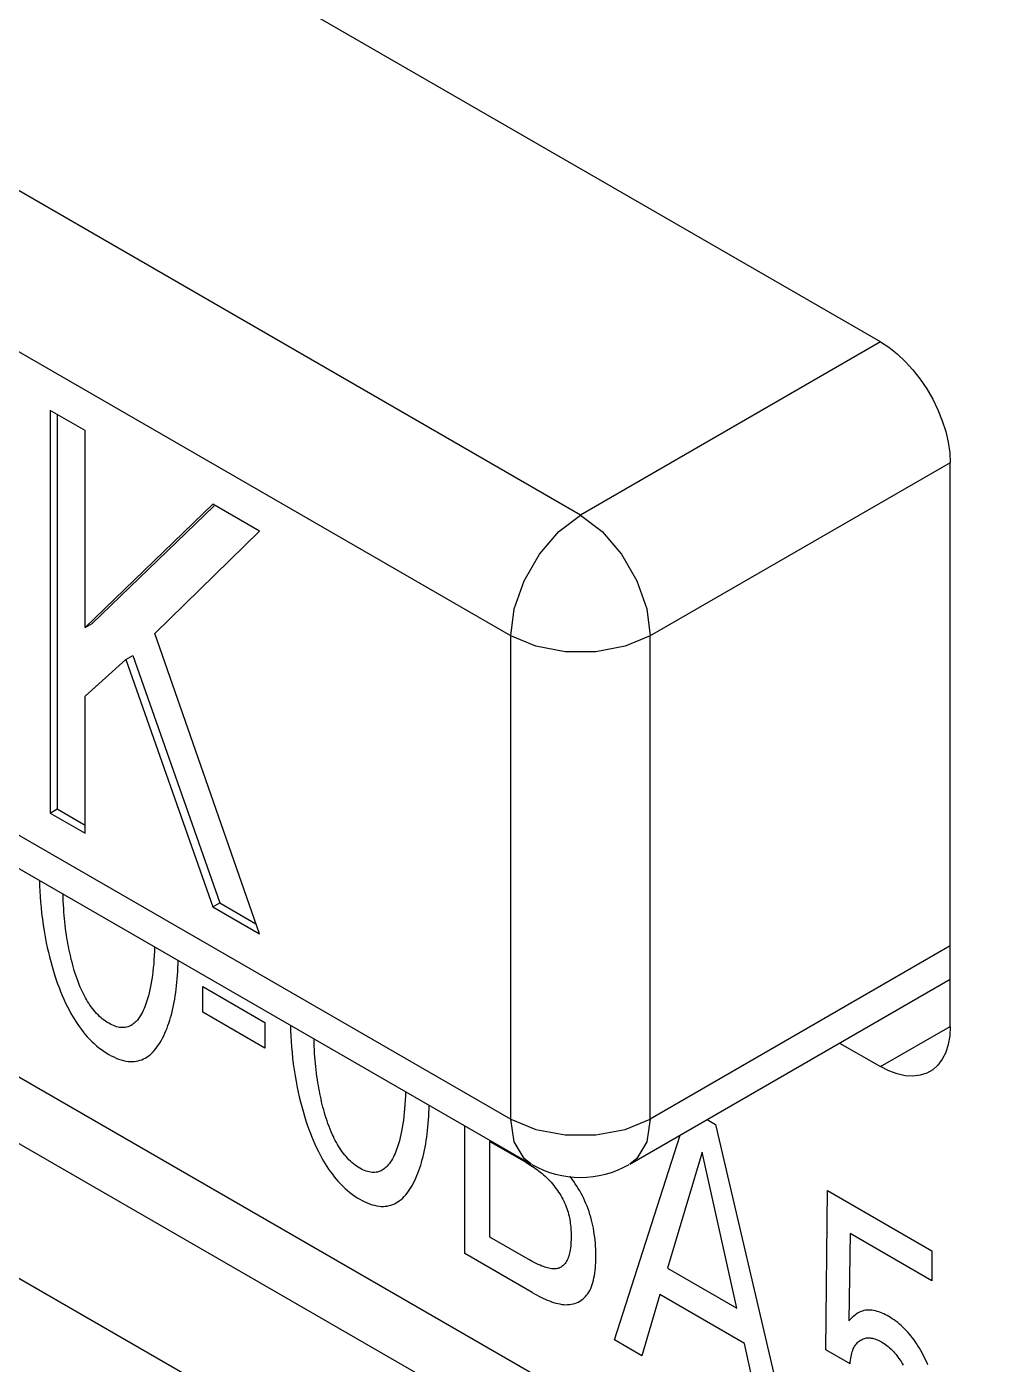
# Model space of a CAD drawing. Extents: x 0 to 420, y 0 to 297.
# Drawn here: x 207.09 to 212.05, y 122.09 to 128.87 of the extents above; entities that cross this region are included whole.
import ezdxf

# ---------------------------------------------------------------- set-up
doc = ezdxf.new("R2010")
doc.units = 0
doc.header["$LTSCALE"] = 23.1
doc.layers.add('40000_ISO', color=7, linetype='CONTINUOUS')

msp = doc.modelspace()

# ---------------------------------------------------------------- linework, layer by layer
at = {"layer": '40000_ISO', "color": 7, "linetype": 'CONTINUOUS'}
for p, q in [((164.8545, 147.9124), (213.9987, 119.5397)), ((165.0612, 147.4549), (214.2058, 119.0819)), ((211.4177, 127.276), (206.1144, 130.3378)), ((209.8974, 126.3983), (204.9477, 129.256)), ((209.5439, 125.7859), (204.5941, 128.6436)), ((211.4177, 127.276), (209.8974, 126.3983)), ((211.4177, 127.276), (211.4603, 127.2485)), ((211.4603, 127.2485), (211.5024, 127.2153)), ((211.5024, 127.2153), (211.5431, 127.1771)), ((211.5431, 127.1771), (211.582, 127.1345)), ((211.582, 127.1345), (211.6186, 127.0878)), ((211.6186, 127.0878), (211.6522, 127.0379)), ((211.6522, 127.0379), (211.6823, 126.9858)), ((211.6823, 126.9858), (211.7087, 126.9317)), ((211.7087, 126.9317), (211.7308, 126.8766)), ((207.3872, 126.8269), (207.2104, 126.929)), ((207.2104, 126.929), (207.2104, 124.8877)), ((207.2458, 126.9086), (207.2458, 124.9081)), ((211.7308, 126.8766), (211.7483, 126.8218)), ((207.3872, 125.828), (207.3872, 126.8269)), ((211.7483, 126.8218), (211.761, 126.7673)), ((211.761, 126.7673), (211.7687, 126.7143)), ((211.7713, 126.6637), (210.251, 125.7859)), ((211.7687, 126.7143), (211.7713, 126.6637)), ((211.7713, 123.8059), (211.7713, 126.6637)), ((208.0354, 126.4527), (207.3872, 125.828)), ((208.0422, 126.4456), (207.4226, 125.8484)), ((208.2711, 126.3166), (208.0354, 126.4527)), ((209.7882, 126.3152), (209.8974, 126.3983)), ((209.8974, 126.3983), (210.0067, 126.3152)), ((207.7408, 125.7976), (208.2711, 126.3166)), ((209.6896, 126.2003), (209.7882, 126.3152)), ((210.0067, 126.3152), (210.1053, 126.2003)), ((204.5941, 126.1941), (209.5439, 123.3364)), ((209.6114, 126.0649), (209.6896, 126.2003)), ((210.1053, 126.2003), (210.1835, 126.0649)), ((209.5612, 125.9221), (209.6114, 126.0649)), ((210.1835, 126.0649), (210.2337, 125.9221)), ((204.6977, 125.9652), (209.6475, 123.1075)), ((209.5439, 125.7859), (209.5612, 125.9221)), ((210.2337, 125.9221), (210.251, 125.7859)), ((207.3872, 125.828), (207.4226, 125.8484)), ((208.2711, 124.2754), (207.7408, 125.7976)), ((209.6705, 125.7328), (209.5439, 125.7859)), ((209.5439, 123.3364), (209.5439, 125.7859)), ((210.251, 125.7859), (210.1244, 125.7328)), ((210.251, 123.3364), (210.251, 125.7859)), ((209.8192, 125.7049), (209.6705, 125.7328)), ((210.1244, 125.7328), (209.9757, 125.7049)), ((207.3872, 125.4806), (207.5935, 125.6655)), ((207.5935, 125.6655), (207.6288, 125.6859)), ((207.5935, 125.6655), (208.0354, 124.4115)), ((207.6288, 125.6859), (208.0708, 124.4319)), ((209.9757, 125.7049), (209.8192, 125.7049)), ((207.3872, 124.7857), (207.3872, 125.4806)), ((202.9324, 124.9079), (217.7817, 116.3348)), ((207.2104, 124.8877), (207.2458, 124.9081)), ((207.2458, 124.9081), (207.3872, 124.8265)), ((207.2104, 124.8877), (207.3872, 124.7857)), ((207.1559, 124.546), (207.1567, 124.5188)), ((207.1567, 124.5188), (207.1579, 124.4914)), ((207.1579, 124.4914), (207.1596, 124.4638)), ((207.1596, 124.4638), (207.1616, 124.436)), ((207.1616, 124.436), (207.1641, 124.4079)), ((207.2762, 124.4586), (207.2756, 124.4769)), ((207.2769, 124.4403), (207.2762, 124.4586)), ((207.2778, 124.4219), (207.2769, 124.4403)), ((207.2789, 124.4034), (207.2778, 124.4219)), ((208.0354, 124.4115), (208.0708, 124.4319)), ((208.0708, 124.4319), (208.2533, 124.3265)), ((207.1641, 124.4079), (207.1672, 124.3788)), ((207.1672, 124.3788), (207.1708, 124.3494)), ((207.2802, 124.3848), (207.2789, 124.4034)), ((207.2815, 124.3687), (207.2802, 124.3848)), ((207.2829, 124.3524), (207.2815, 124.3687)), ((208.0354, 124.4115), (208.2711, 124.2754)), ((207.1708, 124.3494), (207.1749, 124.3198)), ((207.1749, 124.3198), (207.1796, 124.2901)), ((207.1796, 124.2901), (207.1848, 124.2601)), ((207.2846, 124.3362), (207.2829, 124.3524)), ((207.2864, 124.3198), (207.2846, 124.3362)), ((207.2884, 124.3034), (207.2864, 124.3198)), ((207.2906, 124.2869), (207.2884, 124.3034)), ((207.2929, 124.2703), (207.2906, 124.2869)), ((207.1848, 124.2601), (207.1907, 124.23)), ((207.1907, 124.23), (207.1958, 124.2062)), ((207.2955, 124.2536), (207.2929, 124.2703)), ((207.2977, 124.2402), (207.2955, 124.2536)), ((207.3001, 124.2266), (207.2977, 124.2402)), ((207.3026, 124.2131), (207.3001, 124.2266)), ((207.1958, 124.2062), (207.2012, 124.1822)), ((207.2012, 124.1822), (207.2071, 124.1582)), ((207.2071, 124.1582), (207.2134, 124.1341)), ((207.3053, 124.1995), (207.3026, 124.2131)), ((207.3081, 124.1858), (207.3053, 124.1995)), ((207.3111, 124.1721), (207.3081, 124.1858)), ((207.3143, 124.1584), (207.3111, 124.1721)), ((207.3176, 124.1446), (207.3143, 124.1584)), ((207.7377, 124.1653), (207.7365, 124.1437)), ((207.7387, 124.1871), (207.7377, 124.1653)), ((207.7394, 124.2091), (207.7387, 124.1871)), ((211.7713, 124.2141), (210.251, 123.3364)), ((207.2134, 124.1341), (207.2201, 124.11)), ((207.2201, 124.11), (207.2273, 124.0858)), ((207.2273, 124.0858), (207.2349, 124.0615)), ((207.3211, 124.1308), (207.3176, 124.1446)), ((207.3247, 124.1169), (207.3211, 124.1308)), ((207.3286, 124.1029), (207.3247, 124.1169)), ((207.3327, 124.0889), (207.3286, 124.1029)), ((207.337, 124.0749), (207.3327, 124.0889)), ((207.731, 124.0835), (207.7287, 124.0645)), ((207.7331, 124.1028), (207.731, 124.0835)), ((207.7349, 124.1223), (207.7331, 124.1028)), ((207.7365, 124.1437), (207.7349, 124.1223)), ((207.8557, 124.0659), (207.8569, 124.0842)), ((207.8569, 124.0842), (207.8579, 124.1027)), ((207.8579, 124.1027), (207.8586, 124.1213)), ((207.8586, 124.1213), (207.8592, 124.14)), ((207.2349, 124.0615), (207.2415, 124.0418)), ((207.2415, 124.0418), (207.2483, 124.0221)), ((207.2483, 124.0221), (207.2555, 124.0025)), ((207.3416, 124.0609), (207.337, 124.0749)), ((207.3465, 124.0469), (207.3416, 124.0609)), ((207.3516, 124.0329), (207.3465, 124.0469)), ((207.3571, 124.0189), (207.3516, 124.0329)), ((207.3629, 124.005), (207.3571, 124.0189)), ((207.7229, 124.0271), (207.7195, 124.0088)), ((207.726, 124.0456), (207.7229, 124.0271)), ((207.7287, 124.0645), (207.726, 124.0456)), ((207.8509, 124.0119), (207.8527, 124.0298)), ((207.8527, 124.0298), (207.8543, 124.0478)), ((207.8543, 124.0478), (207.8557, 124.0659)), ((210.1474, 123.1075), (211.7713, 124.045)), ((207.2555, 124.0025), (207.2631, 123.9829)), ((207.2631, 123.9829), (207.2711, 123.9633)), ((207.2711, 123.9633), (207.2796, 123.9438)), ((207.3691, 123.991), (207.3629, 124.005)), ((207.3738, 123.981), (207.3691, 123.991)), ((207.3786, 123.9711), (207.3738, 123.981)), ((207.3836, 123.9613), (207.3786, 123.9711)), ((207.3889, 123.9515), (207.3836, 123.9613)), ((207.3943, 123.9419), (207.3889, 123.9515)), ((207.7083, 123.9608), (207.7039, 123.9453)), ((207.7124, 123.9765), (207.7083, 123.9608)), ((207.7161, 123.9925), (207.7124, 123.9765)), ((207.7195, 124.0088), (207.7161, 123.9925)), ((207.8416, 123.9445), (207.8443, 123.961)), ((207.8443, 123.961), (207.8467, 123.9778)), ((207.8467, 123.9778), (207.8489, 123.9948)), ((207.8489, 123.9948), (207.8509, 124.0119)), ((207.9834, 124.0081), (208.2981, 123.8264)), ((207.9834, 123.8772), (207.9834, 124.0081)), ((207.2796, 123.9438), (207.2885, 123.9244)), ((207.2885, 123.9244), (207.2979, 123.9052)), ((207.2979, 123.9052), (207.3078, 123.886)), ((207.3078, 123.886), (207.3156, 123.8718)), ((207.4, 123.9324), (207.3943, 123.9419)), ((207.4058, 123.9231), (207.4, 123.9324)), ((207.4119, 123.9139), (207.4058, 123.9231)), ((207.4181, 123.905), (207.4119, 123.9139)), ((207.4246, 123.8963), (207.4181, 123.905)), ((207.4313, 123.8879), (207.4246, 123.8963)), ((207.4383, 123.8796), (207.4313, 123.8879)), ((207.4455, 123.8717), (207.4383, 123.8796)), ((207.6824, 123.8871), (207.678, 123.8781)), ((207.6865, 123.8963), (207.6824, 123.8871)), ((207.6903, 123.9058), (207.6865, 123.8963)), ((207.694, 123.9155), (207.6903, 123.9058)), ((207.6992, 123.9302), (207.694, 123.9155)), ((207.7039, 123.9453), (207.6992, 123.9302)), ((207.8244, 123.8646), (207.8283, 123.8801)), ((207.8283, 123.8801), (207.832, 123.8959)), ((207.832, 123.8959), (207.8355, 123.9118)), ((207.8355, 123.9118), (207.8386, 123.928)), ((207.8386, 123.928), (207.8416, 123.9445)), ((207.3156, 123.8718), (207.3238, 123.8576)), ((207.3238, 123.8576), (207.3322, 123.8436)), ((207.3322, 123.8436), (207.3409, 123.8299)), ((207.3409, 123.8299), (207.3498, 123.8163)), ((207.3498, 123.8163), (207.3591, 123.8031)), ((207.4528, 123.8641), (207.4455, 123.8717)), ((207.4604, 123.8568), (207.4528, 123.8641)), ((207.468, 123.8499), (207.4604, 123.8568)), ((207.4758, 123.8434), (207.468, 123.8499)), ((207.4837, 123.8373), (207.4758, 123.8434)), ((207.4916, 123.8316), (207.4837, 123.8373)), ((207.4995, 123.8263), (207.4916, 123.8316)), ((207.5075, 123.8215), (207.4995, 123.8263)), ((207.5155, 123.8171), (207.5075, 123.8215)), ((207.5235, 123.8132), (207.5155, 123.8171)), ((207.5314, 123.8097), (207.5235, 123.8132)), ((207.6207, 123.8112), (207.6151, 123.8082)), ((207.6262, 123.8145), (207.6207, 123.8112)), ((207.6314, 123.8182), (207.6262, 123.8145)), ((207.6365, 123.8223), (207.6314, 123.8182)), ((207.6413, 123.8266), (207.6365, 123.8223)), ((207.6459, 123.8312), (207.6413, 123.8266)), ((207.6521, 123.838), (207.6459, 123.8312)), ((207.6579, 123.8453), (207.6521, 123.838)), ((207.6634, 123.8529), (207.6579, 123.8453)), ((207.6686, 123.861), (207.6634, 123.8529)), ((207.6734, 123.8694), (207.6686, 123.861)), ((207.678, 123.8781), (207.6734, 123.8694)), ((207.8073, 123.8097), (207.8119, 123.8231)), ((207.8119, 123.8231), (207.8163, 123.8367)), ((207.8163, 123.8367), (207.8205, 123.8505)), ((207.8205, 123.8505), (207.8244, 123.8646)), ((208.2981, 123.6956), (207.9834, 123.8772)), ((208.2981, 123.8264), (208.2981, 123.6956)), ((208.4275, 123.8118), (208.4283, 123.7846)), ((207.3591, 123.8031), (207.3686, 123.7901)), ((207.3686, 123.7901), (207.3784, 123.7776)), ((207.3784, 123.7776), (207.3884, 123.7654)), ((207.3884, 123.7654), (207.3987, 123.7536)), ((207.3987, 123.7536), (207.4101, 123.7413)), ((207.5393, 123.8068), (207.5314, 123.8097)), ((207.547, 123.8043), (207.5393, 123.8068)), ((207.5547, 123.8024), (207.547, 123.8043)), ((207.5622, 123.8009), (207.5547, 123.8024)), ((207.5696, 123.8), (207.5622, 123.8009)), ((207.5768, 123.7997), (207.5696, 123.8)), ((207.5838, 123.7998), (207.5768, 123.7997)), ((207.5905, 123.8005), (207.5838, 123.7998)), ((207.5969, 123.8018), (207.5905, 123.8005)), ((207.6032, 123.8035), (207.5969, 123.8018)), ((207.6092, 123.8056), (207.6032, 123.8035)), ((207.6151, 123.8082), (207.6092, 123.8056)), ((207.7743, 123.7358), (207.7801, 123.7467)), ((207.7801, 123.7467), (207.7861, 123.7588)), ((207.7861, 123.7588), (207.7918, 123.7711)), ((207.7918, 123.7711), (207.7972, 123.7837)), ((207.7972, 123.7837), (207.8024, 123.7966)), ((207.8024, 123.7966), (207.8073, 123.8097)), ((208.4283, 123.7846), (208.4296, 123.7572)), ((208.4296, 123.7572), (208.4312, 123.7296)), ((211.4177, 123.6018), (211.7713, 123.8059)), ((211.7687, 123.7583), (211.761, 123.7141)), ((211.7713, 123.8059), (211.7687, 123.7583)), ((207.4101, 123.7413), (207.4217, 123.7296)), ((207.4217, 123.7296), (207.4336, 123.7185)), ((207.4336, 123.7185), (207.4456, 123.7079)), ((207.4456, 123.7079), (207.4578, 123.698)), ((207.4578, 123.698), (207.4701, 123.6886)), ((207.4701, 123.6886), (207.4825, 123.6798)), ((207.4825, 123.6798), (207.495, 123.6716)), ((207.7249, 123.6696), (207.733, 123.6777)), ((207.733, 123.6777), (207.7408, 123.6863)), ((207.7408, 123.6863), (207.7481, 123.6953)), ((207.7481, 123.6953), (207.7551, 123.7049)), ((207.7551, 123.7049), (207.7618, 123.7148)), ((207.7618, 123.7148), (207.7682, 123.7251)), ((207.7682, 123.7251), (207.7743, 123.7358)), ((208.4312, 123.7296), (208.4333, 123.7018)), ((208.4333, 123.7018), (208.4358, 123.6738)), ((208.5478, 123.7245), (208.5473, 123.7427)), ((208.5485, 123.7062), (208.5478, 123.7245)), ((208.5494, 123.6877), (208.5485, 123.7062)), ((208.5505, 123.6692), (208.5494, 123.6877)), ((211.2106, 123.7213), (211.4177, 123.6018)), ((211.761, 123.7141), (211.7483, 123.6743)), ((207.495, 123.6716), (207.5075, 123.6641)), ((207.5075, 123.6641), (207.5201, 123.6571)), ((207.5201, 123.6571), (207.5326, 123.6509)), ((207.5326, 123.6509), (207.545, 123.6453)), ((207.545, 123.6453), (207.5574, 123.6404)), ((207.5574, 123.6404), (207.5696, 123.6363)), ((207.5696, 123.6363), (207.5817, 123.633)), ((207.5817, 123.633), (207.5936, 123.6304)), ((207.5936, 123.6304), (207.6052, 123.6286)), ((207.6052, 123.6286), (207.6167, 123.6277)), ((207.6167, 123.6277), (207.6269, 123.6276)), ((207.6269, 123.6276), (207.637, 123.6283)), ((207.637, 123.6283), (207.6468, 123.6295)), ((207.6468, 123.6295), (207.6563, 123.6315)), ((207.6563, 123.6315), (207.6655, 123.6341)), ((207.6655, 123.6341), (207.6745, 123.6372)), ((207.6745, 123.6372), (207.6832, 123.641)), ((207.6832, 123.641), (207.6916, 123.6452)), ((207.6916, 123.6452), (207.6997, 123.65)), ((207.6997, 123.65), (207.7075, 123.6553)), ((207.7075, 123.6553), (207.7164, 123.6621)), ((207.7164, 123.6621), (207.7249, 123.6696)), ((208.4358, 123.6738), (208.4389, 123.6446)), ((208.4389, 123.6446), (208.4424, 123.6153)), ((208.4424, 123.6153), (208.4465, 123.5857)), ((208.5518, 123.6506), (208.5505, 123.6692)), ((208.5531, 123.6345), (208.5518, 123.6506)), ((208.5546, 123.6183), (208.5531, 123.6345)), ((208.5562, 123.602), (208.5546, 123.6183)), ((211.7087, 123.6101), (211.6823, 123.5865)), ((211.7308, 123.6396), (211.7087, 123.6101)), ((211.7483, 123.6743), (211.7308, 123.6396)), ((208.4465, 123.5857), (208.4512, 123.5559)), ((208.4512, 123.5559), (208.4565, 123.526)), ((208.558, 123.5856), (208.5562, 123.602)), ((208.56, 123.5692), (208.558, 123.5856)), ((208.5622, 123.5527), (208.56, 123.5692)), ((208.5646, 123.5361), (208.5622, 123.5527)), ((211.4603, 123.5802), (211.4177, 123.6018)), ((211.5024, 123.5648), (211.4603, 123.5802)), ((211.5431, 123.5559), (211.5024, 123.5648)), ((211.582, 123.5537), (211.5431, 123.5559)), ((211.6186, 123.5581), (211.582, 123.5537)), ((211.6522, 123.5691), (211.6186, 123.5581)), ((211.6677, 123.577), (211.6522, 123.5691)), ((211.6823, 123.5865), (211.6677, 123.577)), ((208.4565, 123.526), (208.4623, 123.4958)), ((208.4623, 123.4958), (208.4674, 123.472)), ((208.5672, 123.5195), (208.5646, 123.5361)), ((208.5694, 123.506), (208.5672, 123.5195)), ((208.5718, 123.4925), (208.5694, 123.506)), ((208.5743, 123.4789), (208.5718, 123.4925)), ((208.577, 123.4653), (208.5743, 123.4789)), ((209.0111, 123.4749), (209.0104, 123.4529)), ((208.4674, 123.472), (208.4728, 123.4481)), ((208.4728, 123.4481), (208.4787, 123.4241)), ((208.4787, 123.4241), (208.485, 123.4)), ((208.5798, 123.4516), (208.577, 123.4653)), ((208.5828, 123.4379), (208.5798, 123.4516)), ((208.5859, 123.4242), (208.5828, 123.4379)), ((208.5892, 123.4104), (208.5859, 123.4242)), ((208.5927, 123.3966), (208.5892, 123.4104)), ((209.0081, 123.4095), (209.0065, 123.3881)), ((209.0094, 123.4311), (209.0081, 123.4095)), ((209.0104, 123.4529), (209.0094, 123.4311)), ((209.1303, 123.3871), (209.1308, 123.4058)), ((208.485, 123.4), (208.4918, 123.3758)), ((208.4918, 123.3758), (208.4989, 123.3516)), ((208.4989, 123.3516), (208.5066, 123.3273)), ((208.5964, 123.3827), (208.5927, 123.3966)), ((208.6002, 123.3687), (208.5964, 123.3827)), ((208.6043, 123.3548), (208.6002, 123.3687)), ((208.6087, 123.3408), (208.6043, 123.3548)), ((208.6132, 123.3268), (208.6087, 123.3408)), ((209.0027, 123.3493), (209.0003, 123.3303)), ((209.0047, 123.3686), (209.0027, 123.3493)), ((209.0065, 123.3881), (209.0047, 123.3686)), ((209.1274, 123.3318), (209.1285, 123.3501)), ((209.1285, 123.3501), (209.1295, 123.3685)), ((209.1295, 123.3685), (209.1303, 123.3871)), ((208.5066, 123.3273), (208.5131, 123.3076)), ((208.5131, 123.3076), (208.52, 123.288)), ((208.52, 123.288), (208.5272, 123.2683)), ((208.6181, 123.3128), (208.6132, 123.3268)), ((208.6233, 123.2988), (208.6181, 123.3128)), ((208.6288, 123.2848), (208.6233, 123.2988)), ((208.6346, 123.2708), (208.6288, 123.2848)), ((208.6407, 123.2568), (208.6346, 123.2708)), ((208.9912, 123.2747), (208.9878, 123.2584)), ((208.9946, 123.2929), (208.9912, 123.2747)), ((208.9976, 123.3115), (208.9946, 123.2929)), ((209.0003, 123.3303), (208.9976, 123.3115)), ((209.1206, 123.2606), (209.1225, 123.2777)), ((209.1225, 123.2777), (209.1244, 123.2956)), ((209.1244, 123.2956), (209.126, 123.3136)), ((209.126, 123.3136), (209.1274, 123.3318)), ((209.3107, 122.6545), (209.3107, 123.3019)), ((209.5439, 123.3364), (209.6705, 123.2833)), ((209.5612, 123.2203), (209.5439, 123.3364)), ((209.6705, 123.2833), (209.8192, 123.2554)), ((209.9757, 123.2554), (210.1244, 123.2833)), ((210.1244, 123.2833), (210.251, 123.3364)), ((210.251, 123.3364), (210.2337, 123.2203)), ((210.5388, 123.3335), (210.5817, 123.3087)), ((210.5817, 123.3087), (210.9566, 121.7042)), ((208.5272, 123.2683), (208.5348, 123.2487)), ((208.5348, 123.2487), (208.5428, 123.2291)), ((208.5428, 123.2291), (208.5512, 123.2096)), ((208.5512, 123.2096), (208.5601, 123.1902)), ((208.6454, 123.2469), (208.6407, 123.2568)), ((208.6502, 123.237), (208.6454, 123.2469)), ((208.6553, 123.2271), (208.6502, 123.237)), ((208.6605, 123.2174), (208.6553, 123.2271)), ((208.666, 123.2077), (208.6605, 123.2174)), ((208.6716, 123.1982), (208.666, 123.2077)), ((208.9756, 123.2112), (208.9708, 123.1961)), ((208.98, 123.2266), (208.9756, 123.2112)), ((208.984, 123.2423), (208.98, 123.2266)), ((208.9878, 123.2584), (208.984, 123.2423)), ((209.1103, 123.1939), (209.1132, 123.2103)), ((209.1132, 123.2103), (209.1159, 123.2269)), ((209.1159, 123.2269), (209.1183, 123.2437)), ((209.1183, 123.2437), (209.1206, 123.2606)), ((209.6222, 123.1151), (209.4357, 123.2227)), ((209.4357, 123.2227), (209.4357, 122.7397)), ((209.6114, 123.1354), (209.5612, 123.2203)), ((209.8192, 123.2554), (209.9757, 123.2554)), ((210.0696, 122.2164), (210.4017, 123.2543)), ((210.2337, 123.2203), (210.1835, 123.1354)), ((208.5601, 123.1902), (208.5695, 123.171)), ((208.5695, 123.171), (208.5795, 123.1519)), ((208.5795, 123.1519), (208.5873, 123.1376)), ((208.5873, 123.1376), (208.5954, 123.1235)), ((208.6775, 123.1889), (208.6716, 123.1982)), ((208.6835, 123.1797), (208.6775, 123.1889)), ((208.6898, 123.1708), (208.6835, 123.1797)), ((208.6962, 123.1621), (208.6898, 123.1708)), ((208.7029, 123.1537), (208.6962, 123.1621)), ((208.7099, 123.1455), (208.7029, 123.1537)), ((208.7171, 123.1375), (208.7099, 123.1455)), ((208.7245, 123.1299), (208.7171, 123.1375)), ((208.9451, 123.1352), (208.9402, 123.1268)), ((208.9497, 123.1439), (208.9451, 123.1352)), ((208.954, 123.1529), (208.9497, 123.1439)), ((208.9581, 123.1622), (208.954, 123.1529)), ((208.962, 123.1716), (208.9581, 123.1622)), ((208.9656, 123.1813), (208.962, 123.1716)), ((208.9708, 123.1961), (208.9656, 123.1813)), ((209.096, 123.1304), (209.1, 123.1459)), ((209.1, 123.1459), (209.1037, 123.1617)), ((209.1037, 123.1617), (209.1071, 123.1777)), ((209.1071, 123.1777), (209.1103, 123.1939)), ((209.6475, 123.1075), (209.6114, 123.1354)), ((210.1835, 123.1354), (210.1474, 123.1075)), ((210.5137, 123.1689), (210.3389, 122.5803)), ((210.6892, 122.378), (210.5137, 123.1689)), ((208.5954, 123.1235), (208.6038, 123.1095)), ((208.6038, 123.1095), (208.6125, 123.0957)), ((208.6125, 123.0957), (208.6215, 123.0822)), ((208.6215, 123.0822), (208.6307, 123.0689)), ((208.6307, 123.0689), (208.6402, 123.056)), ((208.732, 123.1227), (208.7245, 123.1299)), ((208.7397, 123.1158), (208.732, 123.1227)), ((208.7474, 123.1092), (208.7397, 123.1158)), ((208.7553, 123.1031), (208.7474, 123.1092)), ((208.7632, 123.0974), (208.7553, 123.1031)), ((208.7712, 123.0921), (208.7632, 123.0974)), ((208.7792, 123.0873), (208.7712, 123.0921)), ((208.7872, 123.0829), (208.7792, 123.0873)), ((208.7951, 123.079), (208.7872, 123.0829)), ((208.803, 123.0756), (208.7951, 123.079)), ((208.8109, 123.0726), (208.803, 123.0756)), ((208.8187, 123.0702), (208.8109, 123.0726)), ((208.8263, 123.0682), (208.8187, 123.0702)), ((208.8339, 123.0668), (208.8263, 123.0682)), ((208.8412, 123.0659), (208.8339, 123.0668)), ((208.8484, 123.0655), (208.8412, 123.0659)), ((208.8554, 123.0657), (208.8484, 123.0655)), ((208.8621, 123.0664), (208.8554, 123.0657)), ((208.8686, 123.0676), (208.8621, 123.0664)), ((208.8748, 123.0693), (208.8686, 123.0676)), ((208.8809, 123.0714), (208.8748, 123.0693)), ((208.8867, 123.074), (208.8809, 123.0714)), ((208.8924, 123.077), (208.8867, 123.074)), ((208.8978, 123.0804), (208.8924, 123.077)), ((208.903, 123.0841), (208.8978, 123.0804)), ((208.9081, 123.0881), (208.903, 123.0841)), ((208.9129, 123.0924), (208.9081, 123.0881)), ((208.9176, 123.097), (208.9129, 123.0924)), ((208.9238, 123.1038), (208.9176, 123.097)), ((208.9296, 123.1111), (208.9238, 123.1038)), ((208.9351, 123.1188), (208.9296, 123.1111)), ((208.9402, 123.1268), (208.9351, 123.1188)), ((209.074, 123.0624), (209.0789, 123.0755)), ((209.0789, 123.0755), (209.0836, 123.0889)), ((209.0836, 123.0889), (209.088, 123.1025)), ((209.088, 123.1025), (209.0921, 123.1164)), ((209.0921, 123.1164), (209.096, 123.1304)), ((209.6222, 123.1151), (209.6302, 123.1104)), ((209.6302, 123.1104), (209.6383, 123.1055)), ((209.6383, 123.1055), (209.6464, 123.1005)), ((209.6464, 123.1005), (209.6546, 123.0953)), ((209.6546, 123.0953), (209.6627, 123.0899)), ((209.6627, 123.0899), (209.6708, 123.0844)), ((209.6708, 123.0844), (209.6789, 123.0786)), ((209.6789, 123.0786), (209.6869, 123.0726)), ((209.6869, 123.0726), (209.6949, 123.0664)), ((209.6949, 123.0664), (209.7028, 123.0599)), ((208.6402, 123.056), (208.65, 123.0434)), ((208.65, 123.0434), (208.66, 123.0312)), ((208.66, 123.0312), (208.6703, 123.0194)), ((208.6703, 123.0194), (208.6817, 123.0072)), ((208.6817, 123.0072), (208.6933, 122.9955)), ((209.0398, 122.991), (209.0459, 123.0016)), ((209.0459, 123.0016), (209.0518, 123.0126)), ((209.0518, 123.0126), (209.0577, 123.0246)), ((209.0577, 123.0246), (209.0634, 123.0369)), ((209.0634, 123.0369), (209.0689, 123.0495)), ((209.0689, 123.0495), (209.074, 123.0624)), ((209.7028, 123.0599), (209.7107, 123.0532)), ((209.7107, 123.0532), (209.7185, 123.0462)), ((209.7185, 123.0462), (209.7263, 123.039)), ((209.7263, 123.039), (209.7339, 123.0314)), ((209.7339, 123.0314), (209.7414, 123.0236)), ((209.7414, 123.0236), (209.7488, 123.0154)), ((209.7488, 123.0154), (209.7554, 123.0077)), ((209.7554, 123.0077), (209.7619, 122.9998)), ((209.7619, 122.9998), (209.7683, 122.9916)), ((209.849, 123.0393), (209.8432, 123.0467)), ((209.8547, 123.0317), (209.849, 123.0393)), ((209.863, 123.0201), (209.8547, 123.0317)), ((209.871, 123.0084), (209.863, 123.0201)), ((209.8788, 122.9964), (209.871, 123.0084)), ((208.6933, 122.9955), (208.7052, 122.9843)), ((208.7052, 122.9843), (208.7172, 122.9738)), ((208.7172, 122.9738), (208.7294, 122.9638)), ((208.7294, 122.9638), (208.7418, 122.9544)), ((208.7418, 122.9544), (208.7542, 122.9456)), ((208.7542, 122.9456), (208.7667, 122.9374)), ((208.7667, 122.9374), (208.7792, 122.9299)), ((208.7792, 122.9299), (208.7917, 122.923)), ((208.9881, 122.928), (208.9966, 122.9355)), ((208.9966, 122.9355), (209.0047, 122.9435)), ((209.0047, 122.9435), (209.0124, 122.9521)), ((209.0124, 122.9521), (209.0198, 122.9612)), ((209.0198, 122.9612), (209.0268, 122.9707)), ((209.0268, 122.9707), (209.0334, 122.9806)), ((209.0334, 122.9806), (209.0398, 122.991)), ((209.7683, 122.9916), (209.7745, 122.9832)), ((209.7745, 122.9832), (209.7806, 122.9746)), ((209.7806, 122.9746), (209.7864, 122.9658)), ((209.7864, 122.9658), (209.7921, 122.9569)), ((209.7921, 122.9569), (209.7975, 122.9479)), ((209.7975, 122.9479), (209.8027, 122.9387)), ((209.8027, 122.9387), (209.8077, 122.9295)), ((209.8863, 122.9842), (209.8788, 122.9964)), ((209.8936, 122.9718), (209.8863, 122.9842)), ((209.9006, 122.9592), (209.8936, 122.9718)), ((209.9072, 122.9464), (209.9006, 122.9592)), ((209.9136, 122.9335), (209.9072, 122.9464)), ((209.9196, 122.9205), (209.9136, 122.9335)), ((211.1412, 122.1663), (211.1489, 122.9734)), ((211.1489, 122.9734), (211.6779, 122.668)), ((208.7917, 122.923), (208.8042, 122.9167)), ((208.8042, 122.9167), (208.8167, 122.9111)), ((208.8167, 122.9111), (208.829, 122.9063)), ((208.829, 122.9063), (208.8413, 122.9021)), ((208.8413, 122.9021), (208.8533, 122.8988)), ((208.8533, 122.8988), (208.8652, 122.8962)), ((208.8652, 122.8962), (208.8769, 122.8945)), ((208.8769, 122.8945), (208.8883, 122.8936)), ((208.8883, 122.8936), (208.8986, 122.8935)), ((208.8986, 122.8935), (208.9086, 122.8941)), ((208.9086, 122.8941), (208.9184, 122.8954)), ((208.9184, 122.8954), (208.9279, 122.8973)), ((208.9279, 122.8973), (208.9372, 122.8999)), ((208.9372, 122.8999), (208.9461, 122.9031)), ((208.9461, 122.9031), (208.9548, 122.9068)), ((208.9548, 122.9068), (208.9632, 122.9111)), ((208.9632, 122.9111), (208.9714, 122.9158)), ((208.9714, 122.9158), (208.9792, 122.9211)), ((208.9792, 122.9211), (208.9881, 122.928)), ((209.8077, 122.9295), (209.8124, 122.9201)), ((209.8124, 122.9201), (209.8168, 122.9108)), ((209.8168, 122.9108), (209.821, 122.9013)), ((209.821, 122.9013), (209.8248, 122.8919)), ((209.8248, 122.8919), (209.8283, 122.8824)), ((209.8283, 122.8824), (209.8315, 122.8729)), ((209.8315, 122.8729), (209.8343, 122.8634)), ((209.8343, 122.8634), (209.8369, 122.854)), ((209.9253, 122.9074), (209.9196, 122.9205)), ((209.9306, 122.8943), (209.9253, 122.9074)), ((209.9356, 122.8811), (209.9306, 122.8943)), ((209.9406, 122.8669), (209.9356, 122.8811)), ((209.9453, 122.8527), (209.9406, 122.8669)), ((209.8369, 122.854), (209.8393, 122.8445)), ((209.8393, 122.8445), (209.8413, 122.8352)), ((209.8413, 122.8352), (209.8431, 122.8258)), ((209.8431, 122.8258), (209.8447, 122.8165)), ((209.8447, 122.8165), (209.846, 122.8072)), ((209.846, 122.8072), (209.8471, 122.798)), ((209.8471, 122.798), (209.848, 122.7889)), ((209.9495, 122.8385), (209.9453, 122.8527)), ((209.9533, 122.8244), (209.9495, 122.8385)), ((209.9568, 122.8103), (209.9533, 122.8244)), ((209.9599, 122.7963), (209.9568, 122.8103)), ((209.9627, 122.7824), (209.9599, 122.7963)), ((209.4357, 122.7397), (209.6422, 122.6205)), ((209.848, 122.7889), (209.8488, 122.7798)), ((209.8488, 122.7798), (209.8493, 122.7709)), ((209.8493, 122.7709), (209.8497, 122.762)), ((209.8497, 122.762), (209.85, 122.7532)), ((209.85, 122.7337), (209.8498, 122.7232)), ((209.85, 122.7532), (209.8501, 122.7445)), ((209.8501, 122.7445), (209.85, 122.7337)), ((209.9652, 122.7686), (209.9627, 122.7824)), ((209.9676, 122.7529), (209.9652, 122.7686)), ((209.9697, 122.7373), (209.9676, 122.7529)), ((209.9714, 122.7219), (209.9697, 122.7373)), ((211.2635, 122.7557), (211.2564, 122.3132)), ((211.6779, 122.5165), (211.2635, 122.7557)), ((209.8433, 122.6638), (209.8417, 122.6561)), ((209.8451, 122.6732), (209.8433, 122.6638)), ((209.8465, 122.6828), (209.8451, 122.6732)), ((209.8477, 122.6926), (209.8465, 122.6828)), ((209.8487, 122.7026), (209.8477, 122.6926)), ((209.8493, 122.7128), (209.8487, 122.7026)), ((209.8498, 122.7232), (209.8493, 122.7128)), ((209.9727, 122.7067), (209.9714, 122.7219)), ((209.9737, 122.6915), (209.9727, 122.7067)), ((209.9744, 122.6765), (209.9737, 122.6915)), ((209.9749, 122.6616), (209.9744, 122.6765)), ((209.975, 122.6467), (209.9749, 122.6616)), ((211.6779, 122.668), (211.6779, 122.5165)), ((209.6533, 122.4567), (209.3107, 122.6545)), ((209.6523, 122.6148), (209.6422, 122.6205)), ((209.6623, 122.6094), (209.6523, 122.6148)), ((209.6724, 122.6042), (209.6623, 122.6094)), ((209.6824, 122.5994), (209.6724, 122.6042)), ((209.6924, 122.5949), (209.6824, 122.5994)), ((209.7023, 122.5908), (209.6924, 122.5949)), ((209.7095, 122.5881), (209.7023, 122.5908)), ((209.8081, 122.592), (209.8037, 122.5886)), ((209.8122, 122.5958), (209.8081, 122.592)), ((209.8161, 122.5999), (209.8122, 122.5958)), ((209.8197, 122.6044), (209.8161, 122.5999)), ((209.823, 122.6092), (209.8197, 122.6044)), ((209.8266, 122.615), (209.823, 122.6092)), ((209.8298, 122.6212), (209.8266, 122.615)), ((209.8327, 122.6277), (209.8298, 122.6212)), ((209.8353, 122.6344), (209.8327, 122.6277)), ((209.8377, 122.6414), (209.8353, 122.6344)), ((209.8398, 122.6487), (209.8377, 122.6414)), ((209.8417, 122.6561), (209.8398, 122.6487)), ((209.9727, 122.5806), (209.9737, 122.5935)), ((209.9737, 122.5935), (209.9744, 122.6066)), ((209.9744, 122.6066), (209.9748, 122.6199)), ((209.9748, 122.6199), (209.975, 122.6333)), ((209.975, 122.6333), (209.975, 122.6467)), ((209.7166, 122.5857), (209.7095, 122.5881)), ((209.7237, 122.5834), (209.7166, 122.5857)), ((209.7307, 122.5815), (209.7237, 122.5834)), ((209.7376, 122.5799), (209.7307, 122.5815)), ((209.7445, 122.5786), (209.7376, 122.5799)), ((209.7513, 122.5776), (209.7445, 122.5786)), ((209.7571, 122.5771), (209.7513, 122.5776)), ((209.7628, 122.5769), (209.7571, 122.5771)), ((209.7684, 122.577), (209.7628, 122.5769)), ((209.7738, 122.5774), (209.7684, 122.577)), ((209.7791, 122.5782), (209.7738, 122.5774)), ((209.7843, 122.5793), (209.7791, 122.5782)), ((209.7892, 122.5809), (209.7843, 122.5793)), ((209.7943, 122.583), (209.7892, 122.5809)), ((209.7991, 122.5856), (209.7943, 122.583)), ((209.8037, 122.5886), (209.7991, 122.5856)), ((209.9633, 122.5197), (209.9659, 122.5312)), ((209.9659, 122.5312), (209.9681, 122.5432)), ((209.9681, 122.5432), (209.9699, 122.5554)), ((209.9699, 122.5554), (209.9715, 122.5679)), ((209.9715, 122.5679), (209.9727, 122.5806)), ((210.3389, 122.5803), (210.6892, 122.378)), ((209.6533, 122.4567), (209.664, 122.4506)), ((209.934, 122.4506), (209.9393, 122.4586)), ((209.9393, 122.4586), (209.9444, 122.4676)), ((209.9444, 122.4676), (209.9491, 122.4771)), ((209.9491, 122.4771), (209.9533, 122.4871)), ((209.9533, 122.4871), (209.957, 122.4976)), ((209.957, 122.4976), (209.9604, 122.5084)), ((209.9604, 122.5084), (209.9633, 122.5197)), ((209.664, 122.4506), (209.6748, 122.4447)), ((209.6748, 122.4447), (209.6857, 122.4389)), ((209.6857, 122.4389), (209.6965, 122.4334)), ((209.6965, 122.4334), (209.7074, 122.4281)), ((209.7074, 122.4281), (209.7182, 122.4231)), ((209.7182, 122.4231), (209.729, 122.4184)), ((209.729, 122.4184), (209.7398, 122.4141)), ((209.7398, 122.4141), (209.7505, 122.4101)), ((209.7505, 122.4101), (209.7611, 122.4066)), ((209.7611, 122.4066), (209.7717, 122.4034)), ((209.7717, 122.4034), (209.7821, 122.4008)), ((209.7821, 122.4008), (209.7924, 122.3986)), ((209.7924, 122.3986), (209.8026, 122.3969)), ((209.8026, 122.3969), (209.8126, 122.3958)), ((209.8126, 122.3958), (209.8224, 122.3952)), ((209.8224, 122.3952), (209.832, 122.3953)), ((209.832, 122.3953), (209.8416, 122.396)), ((209.8416, 122.396), (209.851, 122.3973)), ((209.851, 122.3973), (209.8601, 122.3992)), ((209.8601, 122.3992), (209.8689, 122.4018)), ((209.8689, 122.4018), (209.8775, 122.405)), ((209.8775, 122.405), (209.8857, 122.4087)), ((209.8857, 122.4087), (209.8937, 122.4131)), ((209.8937, 122.4131), (209.9013, 122.418)), ((209.9013, 122.418), (209.9086, 122.4235)), ((209.9086, 122.4235), (209.9156, 122.4295)), ((209.9156, 122.4295), (209.9221, 122.436)), ((209.9221, 122.436), (209.9282, 122.443)), ((209.9282, 122.443), (209.934, 122.4506)), ((210.2988, 122.4461), (210.2081, 122.1364)), ((210.7287, 122.1978), (210.2988, 122.4461)), ((211.265, 122.322), (211.2564, 122.3132)), ((211.2739, 122.3305), (211.265, 122.322)), ((211.2818, 122.3375), (211.2739, 122.3305)), ((211.2901, 122.3441), (211.2818, 122.3375)), ((211.2949, 122.3476), (211.2901, 122.3441)), ((211.2999, 122.351), (211.2949, 122.3476)), ((211.305, 122.3541), (211.2999, 122.351)), ((211.3117, 122.3576), (211.305, 122.3541)), ((211.3187, 122.3606), (211.3117, 122.3576)), ((211.3259, 122.3631), (211.3187, 122.3606)), ((211.3334, 122.3651), (211.3259, 122.3631)), ((211.3412, 122.3665), (211.3334, 122.3651)), ((211.3491, 122.3674), (211.3412, 122.3665)), ((211.3573, 122.3677), (211.3491, 122.3674)), ((211.3656, 122.3674), (211.3573, 122.3677)), ((211.3741, 122.3666), (211.3656, 122.3674)), ((211.3828, 122.3652), (211.3741, 122.3666)), ((211.3916, 122.3634), (211.3828, 122.3652)), ((211.4005, 122.361), (211.3916, 122.3634)), ((211.4087, 122.3584), (211.4005, 122.361)), ((211.417, 122.3554), (211.4087, 122.3584)), ((211.4254, 122.352), (211.417, 122.3554)), ((211.4337, 122.3482), (211.4254, 122.352)), ((211.4422, 122.3441), (211.4337, 122.3482)), ((211.4506, 122.3397), (211.4422, 122.3441)), ((211.4591, 122.3349), (211.4506, 122.3397)), ((211.4682, 122.3295), (211.4591, 122.3349)), ((211.4774, 122.3236), (211.4682, 122.3295)), ((211.4865, 122.3175), (211.4774, 122.3236)), ((211.4956, 122.3109), (211.4865, 122.3175)), ((211.5047, 122.304), (211.4956, 122.3109)), ((211.5137, 122.2967), (211.5047, 122.304)), ((211.5225, 122.2891), (211.5137, 122.2967)), ((211.5313, 122.2811), (211.5225, 122.2891)), ((211.54, 122.2727), (211.5313, 122.2811)), ((211.5482, 122.2643), (211.54, 122.2727)), ((211.5562, 122.2556), (211.5482, 122.2643)), ((211.5641, 122.2465), (211.5562, 122.2556)), ((210.2081, 122.1364), (210.0696, 122.2164)), ((210.8207, 121.7827), (210.7287, 122.1978)), ((211.2861, 122.1831), (211.2897, 122.189)), ((211.2897, 122.189), (211.2934, 122.1942)), ((211.2934, 122.1942), (211.2975, 122.199)), ((211.2975, 122.199), (211.3017, 122.2035)), ((211.3017, 122.2035), (211.3062, 122.2077)), ((211.3062, 122.2077), (211.311, 122.2115)), ((211.311, 122.2115), (211.316, 122.2149)), ((211.316, 122.2149), (211.3207, 122.2177)), ((211.3207, 122.2177), (211.3256, 122.2202)), ((211.3256, 122.2202), (211.3307, 122.2223)), ((211.3307, 122.2223), (211.336, 122.2241)), ((211.336, 122.2241), (211.3415, 122.2255)), ((211.3415, 122.2255), (211.3471, 122.2264)), ((211.3471, 122.2264), (211.3527, 122.227)), ((211.3527, 122.227), (211.3585, 122.2271)), ((211.3585, 122.2271), (211.3644, 122.2268)), ((211.3644, 122.2268), (211.3704, 122.2261)), ((211.3704, 122.2261), (211.3765, 122.225)), ((211.3765, 122.225), (211.3827, 122.2236)), ((211.3827, 122.2236), (211.3893, 122.2217)), ((211.3893, 122.2217), (211.3959, 122.2193)), ((211.3959, 122.2193), (211.4026, 122.2166)), ((211.4026, 122.2166), (211.4093, 122.2135)), ((211.4093, 122.2135), (211.416, 122.2101)), ((211.416, 122.2101), (211.4228, 122.2064)), ((211.4228, 122.2064), (211.4297, 122.2022)), ((211.4297, 122.2022), (211.4365, 122.1978)), ((211.4365, 122.1978), (211.4434, 122.1931)), ((211.4434, 122.1931), (211.4502, 122.188)), ((211.4502, 122.188), (211.4569, 122.1826)), ((211.5718, 122.2372), (211.5641, 122.2465)), ((211.5794, 122.2277), (211.5718, 122.2372)), ((211.5867, 122.2178), (211.5794, 122.2277)), ((211.5939, 122.2078), (211.5867, 122.2178)), ((211.6008, 122.1976), (211.5939, 122.2078)), ((211.6075, 122.1871), (211.6008, 122.1976)), ((211.6146, 122.1755), (211.6075, 122.1871)), ((211.2635, 122.0957), (211.1412, 122.1663)), ((211.2653, 122.1142), (211.2666, 122.1233)), ((211.2666, 122.1233), (211.2682, 122.1322)), ((211.2682, 122.1322), (211.2701, 122.1408)), ((211.2701, 122.1408), (211.2722, 122.1492)), ((211.2722, 122.1492), (211.2745, 122.1566)), ((211.2745, 122.1566), (211.2769, 122.1637)), ((211.2769, 122.1637), (211.2797, 122.1705)), ((211.2797, 122.1705), (211.2827, 122.177)), ((211.2827, 122.177), (211.2861, 122.1831)), ((211.4569, 122.1826), (211.4636, 122.1769)), ((211.4636, 122.1769), (211.4701, 122.1709)), ((211.4701, 122.1709), (211.4766, 122.1646)), ((211.4766, 122.1646), (211.4828, 122.1581)), ((211.4828, 122.1581), (211.4888, 122.1514)), ((211.4888, 122.1514), (211.4946, 122.1445)), ((211.4946, 122.1445), (211.5004, 122.1372)), ((211.5004, 122.1372), (211.5059, 122.1298)), ((211.5059, 122.1298), (211.5113, 122.1222)), ((211.5113, 122.1222), (211.5165, 122.1144)), ((211.6215, 122.1637), (211.6146, 122.1755)), ((211.628, 122.1518), (211.6215, 122.1637)), ((211.6343, 122.1398), (211.628, 122.1518)), ((211.6403, 122.1276), (211.6343, 122.1398)), ((211.646, 122.1153), (211.6403, 122.1276)), ((211.2635, 122.0957), (211.2643, 122.105)), ((211.2643, 122.105), (211.2653, 122.1142)), ((211.5165, 122.1144), (211.5215, 122.1065)), ((211.5215, 122.1065), (211.5268, 122.0976)), ((211.5268, 122.0976), (211.5319, 122.0885)), ((211.6515, 122.103), (211.646, 122.1153)), ((211.6567, 122.0907), (211.6515, 122.103))]:
    msp.add_line(p, q, dxfattribs=at)
msp.add_arc((209.8974, 123.5405), 0.5, 240.54287, 299.4574, dxfattribs=at)

doc.saveas('drawing.dxf')
